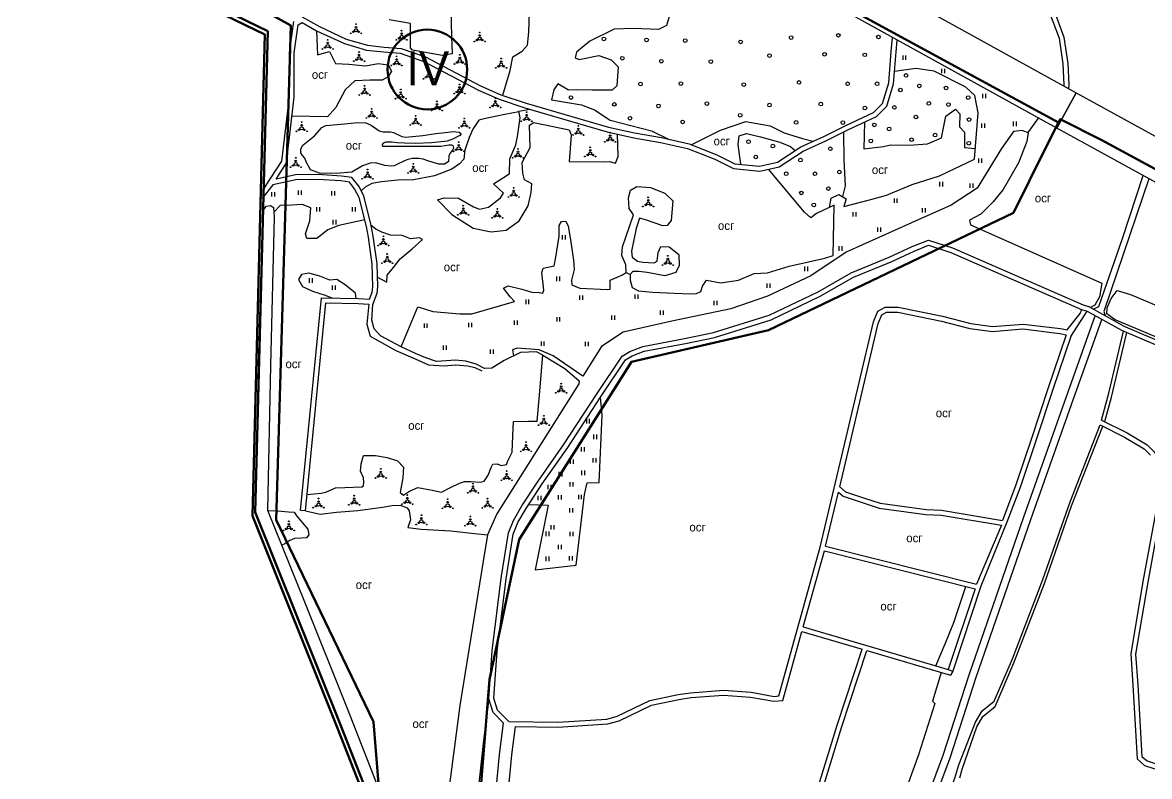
# Model space of a CAD drawing. Header units: millimetres. Extents: x 1378883 to 1389513, y 5662980 to 5673292.
# Drawn here: x 1385278 to 1386199, y 5664164 to 5664779 of the extents above; entities that cross this region are included whole.
import ezdxf

# ---------------------------------------------------------------- set-up
doc = ezdxf.new("R2010")
doc.units = ezdxf.units.MM
for name, color, linetype in [('zona', 3, 'Continuous'), ('вулиці', 7, 'Continuous'), ('КартаСкан', 252, 'Continuous'), ('межа по генплану', 7, 'Continuous'), ('на область', 5, 'Continuous'), ('район', 6, 'Continuous')]:
    doc.layers.add(name, color=color, linetype=linetype)
picture_1 = doc.add_image_def('image1.tif', size_in_pixel=(29607, 29619))

msp = doc.modelspace()

# ---------------------------------------------------------------- linework, layer by layer
at = {"layer": 'zona', "color": 3, "lineweight": 60}
msp.add_circle((1385609.18, 5664740.98), 32.54, dxfattribs=at)
at = {"layer": 'вулиці', "color": 7}
for p, q in [((1385997.86, 5664748.84), (1385997.86, 5664752.44)), ((1386000.26, 5664748.84), (1386000.26, 5664752.44)), ((1386029.62, 5664737.9), (1386029.62, 5664741.5)), ((1386032.02, 5664737.9), (1386032.02, 5664741.5)), ((1386063.04, 5664717.63), (1386063.04, 5664721.23)), ((1386065.44, 5664717.63), (1386065.44, 5664721.23)), ((1386062.35, 5664693.25), (1386062.35, 5664696.85)), ((1386064.75, 5664693.25), (1386064.75, 5664696.85)), ((1386088.13, 5664694.8), (1386088.13, 5664698.4)), ((1386090.53, 5664694.8), (1386090.53, 5664698.4)), ((1386059.92, 5664664.84), (1386059.92, 5664668.44)), ((1386062.32, 5664664.84), (1386062.32, 5664668.44)), ((1386027.9, 5664645.56), (1386027.9, 5664649.16)), ((1386030.3, 5664645.56), (1386030.3, 5664649.16)), ((1386052.7, 5664644.41), (1386052.7, 5664648.01)), ((1386055.1, 5664644.41), (1386055.1, 5664648.01)), ((1385482.16, 5664637.35), (1385482.16, 5664640.95)), ((1385484.56, 5664637.35), (1385484.56, 5664640.95)), ((1385503.87, 5664638.53), (1385503.87, 5664642.13)), ((1385506.27, 5664638.53), (1385506.27, 5664642.13)), ((1385531.24, 5664638.06), (1385531.24, 5664641.66)), ((1385533.64, 5664638.06), (1385533.64, 5664641.66)), ((1385990.78, 5664632), (1385990.78, 5664635.6)), ((1385993.18, 5664632), (1385993.18, 5664635.6)), ((1385518.97, 5664625.09), (1385518.97, 5664628.69)), ((1385521.37, 5664625.09), (1385521.37, 5664628.69)), ((1385547.99, 5664625.09), (1385547.99, 5664628.69)), ((1385550.39, 5664625.09), (1385550.39, 5664628.69)), ((1386013.81, 5664624.1), (1386013.81, 5664627.7)), ((1386016.21, 5664624.1), (1386016.21, 5664627.7)), ((1385532.32, 5664614.49), (1385532.32, 5664618.09)), ((1385534.72, 5664614.49), (1385534.72, 5664618.09)), ((1385957.1, 5664621.01), (1385957.1, 5664624.61)), ((1385959.5, 5664621.01), (1385959.5, 5664624.61)), ((1385977.21, 5664608.3), (1385977.21, 5664611.9)), ((1385979.61, 5664608.3), (1385979.61, 5664611.9)), ((1385719.7, 5664602.2), (1385719.7, 5664605.8)), ((1385722.1, 5664602.2), (1385722.1, 5664605.8)), ((1385945.69, 5664593), (1385945.69, 5664596.6)), ((1385948.09, 5664593), (1385948.09, 5664596.6)), ((1385917.71, 5664576.44), (1385917.71, 5664580.04)), ((1385920.11, 5664576.44), (1385920.11, 5664580.04)), ((1385512.89, 5664566.87), (1385512.89, 5664570.47)), ((1385515.29, 5664566.87), (1385515.29, 5664570.47)), ((1385715.02, 5664568.26), (1385715.02, 5664571.86)), ((1385717.42, 5664568.26), (1385717.42, 5664571.86)), ((1385531.61, 5664561.07), (1385531.61, 5664564.67)), ((1385534.01, 5664561.07), (1385534.01, 5664564.67)), ((1385886.93, 5664562.74), (1385886.93, 5664566.34)), ((1385889.33, 5664562.74), (1385889.33, 5664566.34)), ((1385689.81, 5664549.49), (1385689.81, 5664553.09)), ((1385692.21, 5664549.49), (1385692.21, 5664553.09)), ((1385733.81, 5664552.9), (1385733.81, 5664556.5)), ((1385736.21, 5664552.9), (1385736.21, 5664556.5)), ((1385779.09, 5664553.75), (1385779.09, 5664557.35)), ((1385781.49, 5664553.75), (1385781.49, 5664557.35)), ((1385843.49, 5664548.48), (1385843.49, 5664552.08)), ((1385845.89, 5664548.48), (1385845.89, 5664552.08)), ((1385799.6, 5664540.52), (1385799.6, 5664544.12)), ((1385802, 5664540.52), (1385802, 5664544.12)), ((1385606.74, 5664530.03), (1385606.74, 5664533.63)), ((1385609.14, 5664530.03), (1385609.14, 5664533.63)), ((1385643.08, 5664530.64), (1385643.08, 5664534.24)), ((1385645.48, 5664530.64), (1385645.48, 5664534.24)), ((1385680.34, 5664532.47), (1385680.34, 5664536.07)), ((1385682.74, 5664532.47), (1385682.74, 5664536.07)), ((1385715.15, 5664535.22), (1385715.15, 5664538.82)), ((1385717.55, 5664535.22), (1385717.55, 5664538.82)), ((1385760.04, 5664536.44), (1385760.04, 5664540.04)), ((1385762.44, 5664536.44), (1385762.44, 5664540.04)), ((1385622.31, 5664512.03), (1385622.31, 5664515.63)), ((1385624.71, 5664512.03), (1385624.71, 5664515.63)), ((1385702.32, 5664515.39), (1385702.32, 5664518.99)), ((1385704.72, 5664515.39), (1385704.72, 5664518.99)), ((1385738.36, 5664515.08), (1385738.36, 5664518.68)), ((1385740.76, 5664515.08), (1385740.76, 5664518.68)), ((1385660.79, 5664508.67), (1385660.79, 5664512.27)), ((1385663.19, 5664508.67), (1385663.19, 5664512.27)), ((1385739.4, 5664452.04), (1385739.4, 5664455.64)), ((1385741.8, 5664452.04), (1385741.8, 5664455.64)), ((1385745.27, 5664439.2), (1385745.27, 5664442.8)), ((1385747.67, 5664439.2), (1385747.67, 5664442.8)), ((1385735.1, 5664429.04), (1385735.1, 5664432.64)), ((1385737.5, 5664429.04), (1385737.5, 5664432.64)), ((1385726.24, 5664418.88), (1385726.24, 5664422.48)), ((1385728.64, 5664418.88), (1385728.64, 5664422.48)), ((1385744.68, 5664420.12), (1385744.68, 5664423.72)), ((1385747.08, 5664420.12), (1385747.08, 5664423.72)), ((1385735.41, 5664409.8), (1385735.41, 5664413.4)), ((1385737.81, 5664409.8), (1385737.81, 5664413.4)), ((1385716.85, 5664408.72), (1385716.85, 5664412.32)), ((1385719.25, 5664408.72), (1385719.25, 5664412.32)), ((1385725.84, 5664400.39), (1385725.84, 5664403.99)), ((1385728.24, 5664400.39), (1385728.24, 5664403.99)), ((1385707.99, 5664398.3), (1385707.99, 5664401.9)), ((1385710.39, 5664398.3), (1385710.39, 5664401.9)), ((1385699.7, 5664389.37), (1385699.7, 5664392.97)), ((1385702.1, 5664389.37), (1385702.1, 5664392.97)), ((1385716.42, 5664389.76), (1385716.42, 5664393.36)), ((1385718.82, 5664389.76), (1385718.82, 5664393.36)), ((1385732.84, 5664390.04), (1385732.84, 5664393.64)), ((1385735.24, 5664390.04), (1385735.24, 5664393.64)), ((1385725.69, 5664379.26), (1385725.69, 5664382.86)), ((1385728.09, 5664379.26), (1385728.09, 5664382.86)), ((1385710.44, 5664365.28), (1385710.44, 5664368.88)), ((1385712.84, 5664365.28), (1385712.84, 5664368.88)), ((1385706.25, 5664359.98), (1385706.25, 5664363.58)), ((1385708.65, 5664359.98), (1385708.65, 5664363.58)), ((1385725.99, 5664359.91), (1385725.99, 5664363.51)), ((1385728.39, 5664359.91), (1385728.39, 5664363.51)), ((1385716.27, 5664349.29), (1385716.27, 5664352.89)), ((1385718.67, 5664349.29), (1385718.67, 5664352.89)), ((1385706.39, 5664339.57), (1385706.39, 5664343.17)), ((1385708.79, 5664339.57), (1385708.79, 5664343.17)), ((1385725.38, 5664340.03), (1385725.38, 5664343.63)), ((1385727.78, 5664340.03), (1385727.78, 5664343.63))]:
    msp.add_line(p, q, dxfattribs=at)
for points in [[(1385964.68, 5665266.3), (1385988.07, 5665152.48), (1386031.49, 5665024.9), (1386047.86, 5664974.83), (1386087.68, 5664848.98), (1386103.62, 5664823.81), (1386120.34, 5664780.18), (1386125.36, 5664766.48), (1386128.52, 5664745.56), (1386129.31, 5664728.39), (1386129.26, 5664727.57)], [(1385968.73, 5665266.98), (1385992.09, 5665153.06), (1386035.28, 5665026.17), (1386051.67, 5664976.05), (1386091.34, 5664850.68), (1386107.21, 5664825.61), (1386124.08, 5664781.59), (1386129.25, 5664767.47), (1386132.5, 5664745.95), (1386133.31, 5664728.38), (1386133.15, 5664725.43)], [(1385510.91, 5664393.88), (1385522.41, 5664394.95), (1385526.21, 5664395.96), (1385534.2, 5664399.38), (1385541.67, 5664399.76), (1385555.62, 5664400.14), (1385557.01, 5664400.9), (1385557.26, 5664404.07), (1385556.88, 5664407.49), (1385554.62, 5664412.99), (1385555, 5664418.94), (1385556.9, 5664425.91), (1385566.79, 5664425.91), (1385576.42, 5664424.26), (1385584.66, 5664421.35), (1385589.6, 5664416.16), (1385589.09, 5664407.55), (1385587.07, 5664395.52), (1385589.73, 5664393.36), (1385594.67, 5664396.66), (1385601.31, 5664399.52), (1385613.23, 5664397.37), (1385620.83, 5664395.85), (1385628.18, 5664399.64), (1385635.41, 5664403.19), (1385639.59, 5664404.58), (1385645.04, 5664404.58), (1385652.39, 5664403.95), (1385655.56, 5664404.71), (1385656.95, 5664406.74), (1385658.77, 5664409.8), (1385661.43, 5664415.88), (1385662.7, 5664418.67), (1385666.12, 5664418.92), (1385669.42, 5664417.65), (1385673.73, 5664418.54), (1385675.12, 5664421.96), (1385678.59, 5664428.37), (1385679.12, 5664441.83), (1385679.65, 5664453.52), (1385691.71, 5664453.88), (1385698.8, 5664453.88), (1385700.58, 5664472.01), (1385703.42, 5664507.67), (1385698.46, 5664510.33), (1385685.16, 5664509.79), (1385672.04, 5664503.42), (1385661.94, 5664497.22), (1385655.91, 5664496.69), (1385649.04, 5664500.24), (1385640.68, 5664502.81), (1385632.06, 5664503.59), (1385616.63, 5664502.43), (1385608.01, 5664505.51), (1385599.4, 5664509.11), (1385587.82, 5664514.38), (1385601.51, 5664547.3), (1385607.63, 5664545.33), (1385613.56, 5664543.35), (1385635.69, 5664541.55), (1385645.58, 5664541.37), (1385680.3, 5664551.44), (1385676.88, 5664555.39), (1385671.31, 5664562.4), (1385675.08, 5664564.38), (1385686.42, 5664561.5), (1385694.51, 5664559.16), (1385700.63, 5664558.98), (1385703.51, 5664558.45), (1385704.4, 5664560.78), (1385702.79, 5664575.16), (1385703.89, 5664578.82), (1385712.89, 5664580.62), (1385714.15, 5664587.81), (1385716.85, 5664604.89), (1385716.85, 5664613.51), (1385718.83, 5664616.75), (1385722.24, 5664617.11), (1385724.22, 5664612.97), (1385726.02, 5664601.83), (1385728.54, 5664585.3), (1385729.26, 5664577.57), (1385726.92, 5664569.04), (1385727.28, 5664565.17), (1385733.76, 5664562.47), (1385756.42, 5664561.21), (1385758.58, 5664561.57), (1385758.58, 5664569.04), (1385768.01, 5664573.09), (1385771.6, 5664575.24), (1385771.42, 5664581.53), (1385768.01, 5664589.08), (1385768.73, 5664596.09), (1385777.55, 5664622.39), (1385774.13, 5664627.6), (1385773.41, 5664636.23), (1385775.21, 5664642.34), (1385780.43, 5664645.4), (1385791.58, 5664644.68), (1385803.27, 5664640.01), (1385809.75, 5664633.72), (1385808.49, 5664617.72), (1385805.25, 5664613.59), (1385801.65, 5664613.23), (1385787.44, 5664618.26), (1385782.41, 5664619.52), (1385779.89, 5664611.25), (1385775.93, 5664592.56), (1385776.65, 5664587.71), (1385780.79, 5664584.47), (1385785.28, 5664583.57), (1385794.64, 5664583.03), (1385796.98, 5664584.47), (1385797.88, 5664591.48), (1385800.04, 5664596.33), (1385806.69, 5664596.15), (1385814.79, 5664590.04), (1385814.97, 5664581.06), (1385812.27, 5664575.12), (1385803.27, 5664572.43), (1385788.88, 5664575.3), (1385782.05, 5664576.02), (1385777.19, 5664576.02), (1385775.03, 5664573.51), (1385775.03, 5664569.04), (1385776.65, 5664562.98), (1385781.69, 5664560.28), (1385793.02, 5664559.03), (1385811.19, 5664558.31), (1385823.96, 5664557.77), (1385829, 5664557.95), (1385832.77, 5664559.57), (1385834.03, 5664564.06), (1385837.27, 5664569.04), (1385848.85, 5664566.77), (1385863.42, 5664569.04), (1385876.19, 5664574.5), (1385886.99, 5664575.04), (1385904.86, 5664580.27), (1385934, 5664586.92), (1385940.83, 5664589.08), (1385941.49, 5664630.19), (1385927.18, 5664623.38), (1385922.41, 5664619.98), (1385917.41, 5664624.52), (1385887.97, 5664659.61)], [(1385842.94, 5664526.19), (1385888.6, 5664540.38), (1385928.42, 5664559.42), (1385955.53, 5664575.04), (1385986.56, 5664587.73), (1386005.4, 5664596.34), (1386018.6, 5664601.71), (1386038.38, 5664595.36), (1386144.96, 5664548.78), (1386149.39, 5664547.54)], [(1385843.75, 5664522.27), (1385890.06, 5664536.65), (1385930.28, 5664555.88), (1385957.3, 5664571.44), (1385988.15, 5664584.06), (1386006.99, 5664592.67), (1386018.76, 5664597.46), (1386036.97, 5664591.62), (1386143.62, 5664545), (1386148.31, 5664543.69)], [(1385675.65, 5664208.48), (1385715.74, 5664208.05), (1385755.91, 5664210.55), (1385764.4, 5664212.86), (1385791.1, 5664225.81), (1385814.03, 5664230.48), (1385824.22, 5664232.02), (1385851.07, 5664234.03), (1385873.76, 5664232.48), (1385892.43, 5664229.09), (1385896.44, 5664229.4), (1385930.27, 5664350.79), (1385950.38, 5664435.76), (1385973.71, 5664534.92), (1385977.38, 5664543.54), (1385983.21, 5664546.78), (1385994.01, 5664546.78), (1386030.21, 5664539.46), (1386053.21, 5664533.55), (1386070.95, 5664531.14), (1386095.92, 5664533.11), (1386126.59, 5664529.39), (1386132.06, 5664528.29)], [(1385946.08, 5664400.23), (1385954.27, 5664434.84), (1385977.53, 5664533.67), (1385980.53, 5664540.71), (1385984.25, 5664542.78), (1385993.61, 5664542.78), (1386029.31, 5664535.56), (1386052.44, 5664529.61), (1386070.84, 5664527.12), (1386095.84, 5664529.09), (1386125.95, 5664525.44), (1386131.28, 5664524.37)], [(1386132.06, 5664528.29), (1386142.48, 5664541.78), (1386143.85, 5664544.9)], [(1386135.06, 5664523.08), (1386145.95, 5664539.72), (1386148.31, 5664543.69)], [(1386148.31, 5664543.69), (1386176.24, 5664527.99)], [(1386177.8, 5664531.67), (1386149.39, 5664547.54)], [(1385671.53, 5663994.6), (1385669.01, 5663999.55), (1385661.51, 5664009.74), (1385658.06, 5664017.84), (1385657.72, 5664046.57), (1385660.42, 5664089.6), (1385662.26, 5664118.27), (1385668.18, 5664181.58), (1385671.44, 5664207.07), (1385662.88, 5664215.87), (1385659.5, 5664227.19), (1385662.15, 5664266.29), (1385669.5, 5664325.63), (1385675.41, 5664362.59), (1385679.51, 5664372.82), (1385686.5, 5664384.75), (1385699.81, 5664404.78), (1385720.55, 5664434.53), (1385747.29, 5664475.64), (1385768.25, 5664506.97), (1385774.7, 5664510.76), (1385785.31, 5664514.73), (1385820.55, 5664521.55), (1385842.94, 5664526.19)], [(1386131.28, 5664524.37), (1386116.43, 5664481.06), (1386102.9, 5664439.71), (1386090.13, 5664401.75), (1386079.01, 5664372.77)], [(1386160.14, 5664454.76), (1386165.95, 5664476.64), (1386177.96, 5664527.26)], [(1386162.8, 5664453.41), (1386168.1, 5664473.4), (1386180.62, 5664526.13)], [(1386176.24, 5664527.99), (1386356.74, 5664451.34), (1386419, 5664422.44), (1386423.07, 5664419.01), (1386636.57, 5664330.62), (1386812.48, 5664257.84), (1386848.43, 5664240.48), (1386850.78, 5664233.81), (1386851.68, 5664227.68), (1386845.49, 5664220.75)], [(1386177.8, 5664531.67), (1386358.37, 5664455), (1386421.17, 5664425.84), (1386425.18, 5664422.47), (1386638.09, 5664334.32), (1386814.12, 5664261.49), (1386851.66, 5664243.36), (1386854.68, 5664234.77), (1386855.91, 5664226.41), (1386850.64, 5664220.51)], [(1385675.65, 5664208.48), (1385666.43, 5664217.95), (1385663.54, 5664227.64), (1385666.13, 5664265.91), (1385673.46, 5664325.07), (1385679.29, 5664361.51), (1385683.11, 5664371.06), (1385689.89, 5664382.63), (1385703.11, 5664402.53), (1385723.87, 5664432.3), (1385750.63, 5664473.43), (1385771.07, 5664503.99), (1385776.42, 5664507.13), (1385786.4, 5664510.87), (1385821.34, 5664517.63), (1385843.75, 5664522.27)], [(1386135.06, 5664523.08), (1386120.22, 5664479.79), (1386106.7, 5664438.45), (1386093.9, 5664400.39), (1386082.74, 5664371.34)], [(1385692.02, 5664385.83), (1385707.86, 5664385.13), (1385697.34, 5664332.32), (1385730.75, 5664336.33), (1385737.7, 5664393.97), (1385739.74, 5664403.36), (1385749.68, 5664403.77), (1385751.92, 5664458.76), (1385750.63, 5664473.43)], [(1386221.36, 5663992.24), (1386174.65, 5664012.05), (1386162.36, 5664014.65), (1386143.57, 5664015.4), (1386086.61, 5664013.72), (1386050.03, 5664011.88), (1386012.77, 5664014.26), (1385999.16, 5664023.59), (1385995.32, 5664034.12), (1385996.74, 5664044.92), (1386008.8, 5664074.31), (1386018.28, 5664105.83), (1386033.64, 5664145.47), (1386040.15, 5664162.27), (1386043.36, 5664173.27), (1386057.13, 5664207.98), (1386062.53, 5664217.15), (1386072.42, 5664225.07), (1386087.25, 5664259.81), (1386112.1, 5664324.65), (1386134.32, 5664387.89), (1386158.87, 5664450.92)], [(1386158.87, 5664450.92), (1386178.92, 5664440.7), (1386194.75, 5664431.26), (1386200.03, 5664425.99)], [(1386160.14, 5664454.76), (1386180.86, 5664444.2), (1386197.23, 5664434.44), (1386203.02, 5664428.66), (1386205.86, 5664425.08)], [(1386044.38, 5664162.52), (1386046.07, 5664169.55), (1386058.27, 5664204.32), (1386063.14, 5664212.59), (1386073.24, 5664220.68), (1386088.49, 5664256.42), (1386113.39, 5664321.37), (1386135.61, 5664384.61), (1386161.01, 5664449.83)], [(1386211.32, 5664418.03), (1386212.92, 5664409.43), (1386212.92, 5664404.82), (1386197.78, 5664322.25), (1386187.92, 5664263.68), (1386189.69, 5664238.51), (1386193.08, 5664180.02), (1386197.23, 5664176.31), (1386220.89, 5664168.64), (1386247.23, 5664159.01), (1386261.71, 5664150.84), (1386263.16, 5664133.02), (1386263.72, 5664118.3), (1386271.89, 5664111.67), (1386306.03, 5664100.26), (1386355.01, 5664067.53), (1386364.92, 5664062.72), (1386381.01, 5664057.9), (1386398.77, 5664046.26), (1386421.39, 5664028.82), (1386437.7, 5664009.66), (1386451.14, 5663996.55), (1386460.05, 5663983.69), (1386477, 5663951.2)], [(1386208.92, 5664405.18), (1386193.84, 5664322.94), (1386183.89, 5664263.87), (1386185.7, 5664238.26), (1386189.18, 5664178.14), (1386195.2, 5664172.76), (1386219.58, 5664164.85)], [(1385934.62, 5664351.84), (1385945.04, 5664395.85)], [(1385945.04, 5664395.85), (1385948.83, 5664392.59), (1385964.39, 5664387.41), (1385978.34, 5664382.9), (1386016.57, 5664377.7), (1386028.95, 5664377.03), (1386078.35, 5664368.83)], [(1385946.08, 5664400.23), (1385950.84, 5664396.14), (1385965.64, 5664391.21), (1385979.23, 5664386.82), (1386016.94, 5664381.69), (1386029.38, 5664381.01), (1386079.01, 5664372.77)], [(1386078.35, 5664368.83), (1386057.87, 5664320.67)], [(1386082.74, 5664371.34), (1386061.56, 5664319.1)], [(1385934.62, 5664351.84), (1386057.87, 5664320.67)], [(1385916.35, 5664285.94), (1385933.63, 5664347.96)], [(1385933.63, 5664347.96), (1386056.89, 5664316.79)], [(1386024.66, 5664254), (1386032.38, 5664271.91), (1386039.32, 5664289.32), (1386042.04, 5664297.45), (1386049.17, 5664318.74)], [(1386056.89, 5664316.79), (1386034.84, 5664251)], [(1386061.56, 5664319.1), (1386038.63, 5664249.73)], [(1385916.35, 5664285.94), (1386024.66, 5664254)], [(1385681.15, 5664204.42), (1385715.84, 5664204.05), (1385756.57, 5664206.58), (1385765.81, 5664209.1), (1385792.39, 5664221.99), (1385814.73, 5664226.54), (1385824.67, 5664228.04), (1385851.08, 5664230.02), (1385873.26, 5664228.51), (1385892.22, 5664225.06), (1385899.54, 5664225.63), (1385915.28, 5664282.09)], [(1385915.28, 5664282.09), (1385964.54, 5664267.56)], [(1385883.62, 5664009.04), (1385943.97, 5664205.58), (1385964.54, 5664267.56)], [(1385887.82, 5664009.1), (1385947.78, 5664204.37), (1385968.38, 5664266.43)], [(1385962.91, 5664268.04), (1385964.54, 5664267.56)], [(1385968.38, 5664266.43), (1386036.59, 5664246.31)], [(1386028.88, 5664248.59), (1386021.93, 5664225.28), (1386023.91, 5664223.16), (1386010.36, 5664181.26), (1385992.95, 5664133.29), (1385978.69, 5664094.02), (1385969.81, 5664070.75), (1385960.76, 5664047.66), (1385954.26, 5664029.81), (1385950.38, 5664009.9)], [(1385681.12, 5663996.5), (1385678.45, 5664001.73), (1385671.03, 5664011.82), (1385668.07, 5664018.75), (1385667.75, 5664046.55), (1385670.44, 5664089.42), (1385672.28, 5664118.03), (1385678.18, 5664181.22), (1385681.15, 5664204.42)]]:
    msp.add_lwpolyline(points, dxfattribs=at)
for points in [[(1386079.75, 5664754.8), (1386139.38, 5664722.01), (1386123.47, 5664693.09), (1386063.82, 5664725.89), (1385594.01, 5664985.3), (1385567.78, 5664999.79), (1385579.27, 5665031.15), (1385609.97, 5665014.19), (1386079.75, 5664754.8)], [(1386234.61, 5664669.63), (1386427.2, 5664563.82), (1386411.32, 5664534.89), (1386218.72, 5664640.72), (1386123.47, 5664693.09), (1386139.38, 5664722.01), (1386234.61, 5664669.63)]]:
    msp.add_lwpolyline(points, close=True, dxfattribs=at)
at = {"layer": 'вулиці', "color": 7, "lineweight": -2}
for points in [[(1386095.56, 5664691.25), (1386088.08, 5664690.25), (1386078.44, 5664676.59), (1386058.44, 5664644.18), (1386037.05, 5664630.12), (1386004.68, 5664615.78), (1385951.49, 5664591.88), (1385922.5, 5664572.48), (1385887.22, 5664555.79), (1385857.1, 5664545.66), (1385808.98, 5664535.54), (1385769.21, 5664526.48), (1385751.48, 5664514.67), (1385736.28, 5664490.49), (1385712.08, 5664507.08), (1385700.67, 5664512.13), (1385682.5, 5664513.4), (1385678.87, 5664512.06), (1385679.55, 5664507.07)], [(1386095.56, 5664691.25), (1386099.98, 5664689.44), (1386099.09, 5664682.14), (1386092.14, 5664664.68), (1386079.59, 5664643.03), (1386071.48, 5664632.84), (1386061.52, 5664622.78), (1386052.13, 5664617.91), (1386052.95, 5664614.21), (1386160.4, 5664566.63), (1386158.4, 5664555.3), (1386154.63, 5664548.59), (1386151.17, 5664546.55)], [(1385539.07, 5664653.99), (1385519.76, 5664655.2), (1385501.4, 5664654.94), (1385485.54, 5664651.51)], [(1385587.82, 5664514.38), (1385571, 5664523.45), (1385565.7, 5664529.11), (1385563.87, 5664536.42), (1385564.61, 5664549.02), (1385568.08, 5664558.33), (1385568.63, 5664563.44), (1385568.08, 5664582.36), (1385564.97, 5664604.82), (1385563.33, 5664613.58), (1385557.29, 5664637.76), (1385553.09, 5664645.79), (1385547.6, 5664652.73), (1385539.07, 5664653.99)], [(1386153.34, 5664545.33), (1386157.87, 5664547.56), (1386177.21, 5664603.1), (1386194.01, 5664654.31)], [(1385538.49, 5664650.03), (1385519.66, 5664651.2), (1385501.85, 5664650.94), (1385483.03, 5664646.88), (1385473.84, 5664635.46)], [(1385477.02, 5664645.79), (1385474.08, 5664642.14)], [(1385561.98, 5664553.41), (1385564.15, 5664559.25), (1385564.62, 5664563.6), (1385564.09, 5664582.02), (1385561.02, 5664604.17), (1385559.42, 5664612.73), (1385553.53, 5664636.33), (1385549.72, 5664643.61), (1385545.45, 5664649.01), (1385538.49, 5664650.03)], [(1386198.66, 5664651.75), (1386162.01, 5664543.45), (1386163.14, 5664539.86)], [(1385474.43, 5664625.08), (1385470.94, 5664499.39), (1385468.59, 5664379.4), (1385499.59, 5664302.45), (1385534.03, 5664216.32), (1385562.34, 5664143.99)], [(1385474.43, 5664625.08), (1385477.47, 5664629.25), (1385480.97, 5664629.81), (1385483.48, 5664628.27), (1385483.62, 5664624.36), (1385483.9, 5664620.73), (1385480.94, 5664499.17), (1385478.63, 5664381.24), (1385508.87, 5664306.17), (1385543.33, 5664220), (1385571.65, 5664147.64)], [(1386164.36, 5664541.38), (1386164.63, 5664546.41), (1386167.85, 5664553.91), (1386172.95, 5664560.48), (1386183.68, 5664557.13), (1386591.6, 5664385.23), (1386899.58, 5664254.22), (1387090.63, 5664170.21), (1387093.29, 5664165.17), (1387093.02, 5664156.41), (1387090.36, 5664150.04), (1387083.72, 5664150.3), (1386858.6, 5664245.18), (1386670.11, 5664328.48), (1386484.79, 5664403.91), (1386402.68, 5664438.03), (1386302.1, 5664481.16), (1386196.61, 5664526.01), (1386171.09, 5664536.51), (1386164.36, 5664541.38)], [(1385505.61, 5664380.96), (1385522.73, 5664554.47), (1385552.84, 5664553.92), (1385561.98, 5664553.41)], [(1385509.59, 5664380.57), (1385526.35, 5664550.4), (1385552.69, 5664549.92), (1385561.31, 5664549.45), (1385559.66, 5664533.15), (1385562.44, 5664523.27), (1385583.46, 5664511.54), (1385599.22, 5664504.74), (1385610.04, 5664499.8), (1385623.02, 5664498.87), (1385632.29, 5664499.8), (1385642.38, 5664499.01), (1385648.02, 5664497.6), (1385648.02, 5664497.6), (1385653.69, 5664494.83)], [(1385967.12, 5664010.83), (1386030.67, 5664180.98), (1386051.93, 5664246.58), (1386096.56, 5664375.58), (1386129.73, 5664469.38), (1386154.98, 5664539.94)], [(1385972.74, 5664008.74), (1386036.33, 5664179.01), (1386057.62, 5664244.68), (1386102.23, 5664373.6), (1386135.39, 5664467.37), (1386160.29, 5664536.95)], [(1385703.42, 5664507.67), (1385721.5, 5664496.87), (1385733.26, 5664486.85), (1385732.87, 5664484.17), (1385665.85, 5664378.16), (1385658.27, 5664360.89), (1385654.86, 5664339.47), (1385635.8, 5664221.57), (1385621.98, 5664117.52), (1385616.35, 5664053.08), (1385616.33, 5664026.64), (1385611.21, 5663994.93), (1385605.07, 5663983.17), (1385570.58, 5663961.14), (1385546.2, 5663943.28), (1385424.37, 5663900.37)], [(1385478.78, 5664380.88), (1385487.01, 5664380.5), (1385495.74, 5664379.73), (1385500.3, 5664379.63), (1385502.63, 5664376.14), (1385506.9, 5664371.2), (1385511.46, 5664365.58), (1385512.33, 5664360.93), (1385510.39, 5664358.5), (1385506.22, 5664358.21), (1385500.59, 5664358.12), (1385496.81, 5664356.27), (1385492.83, 5664353.66), (1385490.17, 5664352.59)], [(1385509.59, 5664380.57), (1385521.73, 5664377.97), (1385534.94, 5664379.49), (1385552.29, 5664381), (1385572.4, 5664383.48), (1385580.52, 5664384.99), (1385587.09, 5664385.1), (1385592.6, 5664383.03), (1385594.25, 5664380.56), (1385595.35, 5664373.27), (1385593.15, 5664366.94), (1385604.02, 5664365.56), (1385628.26, 5664364.32), (1385647.67, 5664361.99), (1385658.27, 5664360.89)], [(1385659.5, 5664227.19), (1385654.95, 5664192.92), (1385643.48, 5664085.78), (1385642.54, 5664034.72), (1385636.9, 5663985.34), (1385671.53, 5663994.6)]]:
    msp.add_lwpolyline(points, dxfattribs=at)
at = {"layer": 'вулиці', "color": 7}
for centre, radius in [((1385548.74, 5664771.79), 0.625), ((1385550.9, 5664773.04), 1.25), ((1385550.9, 5664775.54), 0.625), ((1385550.9, 5664778.04), 0.312), ((1385553.07, 5664771.79), 0.625), ((1385588.13, 5664772.67), 0.312), ((1385527.74, 5664762.72), 0.625), ((1385527.74, 5664765.22), 0.312), ((1385546.57, 5664770.54), 0.312), ((1385555.23, 5664770.54), 0.312), ((1385583.8, 5664765.17), 0.312), ((1385585.96, 5664766.42), 0.625), ((1385588.13, 5664767.67), 1.25), ((1385588.13, 5664770.17), 0.625), ((1385590.29, 5664766.42), 0.625), ((1385592.46, 5664765.17), 0.312), ((1385647.64, 5664763.77), 0.312), ((1385649.8, 5664765.02), 0.625), ((1385651.97, 5664766.27), 1.25), ((1385651.97, 5664768.77), 0.625), ((1385651.97, 5664771.27), 0.312), ((1385654.13, 5664765.02), 0.625), ((1385656.3, 5664763.77), 0.312), ((1385753.48, 5664765.98), 1.49), ((1385788.3, 5664765.18), 1.49), ((1385819.91, 5664764.64), 1.49), ((1385865.17, 5664763.57), 1.49), ((1385906.42, 5664767.05), 1.49), ((1385944.99, 5664768.92), 1.49), ((1385977.73, 5664767.55), 1.49), ((1385523.41, 5664757.72), 0.312), ((1385525.58, 5664758.97), 0.625), ((1385527.74, 5664760.22), 1.25), ((1385529.91, 5664758.97), 0.625), ((1385532.07, 5664757.72), 0.312), ((1385553.42, 5664755.29), 0.312), ((1385933.74, 5664753.4), 1.49), ((1385966.56, 5664752.96), 1.49), ((1385549.09, 5664747.79), 0.312), ((1385551.26, 5664749.04), 0.625), ((1385553.42, 5664750.29), 1.25), ((1385553.42, 5664752.79), 0.625), ((1385555.59, 5664749.04), 0.625), ((1385557.75, 5664747.79), 0.312), ((1385581.91, 5664745.45), 0.625), ((1385584.07, 5664746.7), 1.25), ((1385584.07, 5664749.2), 0.625), ((1385584.07, 5664751.7), 0.312), ((1385586.24, 5664745.45), 0.625), ((1385631.38, 5664745.47), 0.312), ((1385633.55, 5664746.72), 0.625), ((1385635.71, 5664747.97), 1.25), ((1385635.71, 5664750.47), 0.625), ((1385635.71, 5664752.97), 0.312), ((1385637.88, 5664746.72), 0.625), ((1385640.05, 5664745.47), 0.312), ((1385669.46, 5664744.89), 1.25), ((1385669.46, 5664747.39), 0.625), ((1385669.46, 5664749.89), 0.312), ((1385768.48, 5664750.19), 1.49), ((1385800.35, 5664747.78), 1.49), ((1385840.8, 5664747.51), 1.49), ((1385888.75, 5664752.33), 1.49), ((1385579.74, 5664744.2), 0.312), ((1385588.4, 5664744.2), 0.312), ((1385610.3, 5664735.94), 1.25), ((1385610.3, 5664738.44), 0.625), ((1385610.3, 5664740.94), 0.312), ((1385665.13, 5664742.39), 0.312), ((1385667.29, 5664743.64), 0.625), ((1385671.62, 5664743.64), 0.625), ((1385673.79, 5664742.39), 0.312), ((1386000.28, 5664736.1), 1.49), ((1385557.9, 5664727.69), 0.312), ((1385605.97, 5664733.44), 0.312), ((1385608.14, 5664734.69), 0.625), ((1385612.47, 5664734.69), 0.625), ((1385614.63, 5664733.44), 0.312), ((1385635.43, 5664726.3), 0.625), ((1385635.43, 5664728.8), 0.312), ((1385783.28, 5664729.1), 1.49), ((1385816.35, 5664729.53), 1.49), ((1385867.69, 5664728.67), 1.49), ((1385912.86, 5664730.43), 1.49), ((1385952.6, 5664729.36), 1.49), ((1385976.65, 5664729.36), 1.49), ((1386011.2, 5664727.56), 1.49), ((1386033.04, 5664725.9), 1.49), ((1385553.57, 5664720.19), 0.312), ((1385555.73, 5664721.44), 0.625), ((1385557.9, 5664722.69), 1.25), ((1385557.9, 5664725.19), 0.625), ((1385560.06, 5664721.44), 0.625), ((1385562.23, 5664720.19), 0.312), ((1385583.11, 5664717.16), 0.312), ((1385585.28, 5664718.41), 0.625), ((1385587.44, 5664719.66), 1.25), ((1385587.44, 5664722.16), 0.625), ((1385587.44, 5664724.66), 0.312), ((1385589.61, 5664718.41), 0.625), ((1385591.77, 5664717.16), 0.312), ((1385631.1, 5664721.3), 0.312), ((1385633.26, 5664722.55), 0.625), ((1385635.43, 5664723.8), 1.25), ((1385637.59, 5664722.55), 0.625), ((1385639.76, 5664721.3), 0.312), ((1385664.75, 5664717.48), 0.312), ((1385726.53, 5664718.11), 1.49), ((1385995.77, 5664724.24), 1.49), ((1386051.09, 5664718.07), 1.49), ((1385563.7, 5664708.93), 0.312), ((1385612.66, 5664707.5), 0.312), ((1385614.82, 5664708.75), 0.625), ((1385616.99, 5664710), 1.25), ((1385616.99, 5664712.5), 0.625), ((1385616.99, 5664715), 0.312), ((1385619.15, 5664708.75), 0.625), ((1385621.32, 5664707.5), 0.312), ((1385660.42, 5664709.98), 0.312), ((1385662.59, 5664711.23), 0.625), ((1385664.75, 5664712.48), 1.25), ((1385664.75, 5664714.98), 0.625), ((1385666.92, 5664711.23), 0.625), ((1385669.08, 5664709.98), 0.312), ((1385761.97, 5664712.53), 1.49), ((1385798.05, 5664711.24), 1.49), ((1385837.56, 5664713.17), 1.49), ((1385888.74, 5664711.89), 1.49), ((1385930.65, 5664712.78), 1.49), ((1385966.73, 5664709.48), 1.49), ((1385990.78, 5664710), 1.49), ((1386019.03, 5664713.32), 1.49), ((1386034.94, 5664712.37), 1.49), ((1385559.37, 5664701.43), 0.312), ((1385561.53, 5664702.68), 0.625), ((1385563.7, 5664703.93), 1.25), ((1385563.7, 5664706.43), 0.625), ((1385565.86, 5664702.68), 0.625), ((1385568.03, 5664701.43), 0.312), ((1385599.59, 5664698.14), 1.25), ((1385599.59, 5664700.64), 0.625), ((1385599.59, 5664703.14), 0.312), ((1385639.35, 5664698.43), 0.625), ((1385639.35, 5664700.93), 0.312), ((1385685.96, 5664698.69), 0.312), ((1385688.12, 5664699.94), 0.625), ((1385690.29, 5664701.19), 1.25), ((1385690.29, 5664703.69), 0.625), ((1385690.29, 5664706.19), 0.312), ((1385692.45, 5664699.94), 0.625), ((1385694.62, 5664698.69), 0.312), ((1385774.77, 5664701.16), 1.49), ((1385817.78, 5664698.2), 1.49), ((1385864.81, 5664703.66), 1.49), ((1385910.51, 5664697.76), 1.49), ((1385948.76, 5664697.62), 1.49), ((1386008.35, 5664702.17), 1.49), ((1386051.8, 5664700.04), 1.49), ((1385502.18, 5664690.51), 0.312), ((1385504.34, 5664691.76), 0.625), ((1385506.51, 5664693.01), 1.25), ((1385506.51, 5664695.51), 0.625), ((1385506.51, 5664698.01), 0.312), ((1385508.67, 5664691.76), 0.625), ((1385510.84, 5664690.51), 0.312), ((1385595.26, 5664695.64), 0.312), ((1385597.43, 5664696.89), 0.625), ((1385601.76, 5664696.89), 0.625), ((1385603.92, 5664695.64), 0.312), ((1385635.02, 5664693.43), 0.312), ((1385637.19, 5664694.68), 0.625), ((1385639.35, 5664695.93), 1.25), ((1385641.52, 5664694.68), 0.625), ((1385643.68, 5664693.43), 0.312), ((1385730.36, 5664688.75), 0.625), ((1385732.52, 5664690), 1.25), ((1385732.52, 5664692.5), 0.625), ((1385732.52, 5664695), 0.312), ((1385734.69, 5664688.75), 0.625), ((1385758.57, 5664689.42), 0.312), ((1385974.4, 5664695.77), 1.49), ((1385986.51, 5664692.45), 1.49), ((1385634.79, 5664681.65), 0.312), ((1385728.19, 5664687.5), 0.312), ((1385736.85, 5664687.5), 0.312), ((1385754.24, 5664681.92), 0.312), ((1385756.41, 5664683.17), 0.625), ((1385758.57, 5664684.42), 1.25), ((1385758.57, 5664686.92), 0.625), ((1385760.74, 5664683.17), 0.625), ((1385762.9, 5664681.92), 0.312), ((1385871.62, 5664682), 1.49), ((1385971.55, 5664682.72), 1.49), ((1386004.79, 5664683.67), 1.49), ((1386024.02, 5664687.46), 1.49), ((1386051.56, 5664680.82), 1.49), ((1385630.46, 5664674.15), 0.312), ((1385632.62, 5664675.4), 0.625), ((1385634.79, 5664676.65), 1.25), ((1385634.79, 5664679.15), 0.625), ((1385636.95, 5664675.4), 0.625), ((1385639.12, 5664674.15), 0.312), ((1385683.25, 5664671.28), 1.25), ((1385683.25, 5664673.78), 0.625), ((1385683.25, 5664676.28), 0.312), ((1385740.11, 5664671.19), 0.625), ((1385742.27, 5664672.44), 1.25), ((1385742.27, 5664674.94), 0.625), ((1385742.27, 5664677.44), 0.312), ((1385744.44, 5664671.19), 0.625), ((1385877.58, 5664669.52), 1.49), ((1385891.56, 5664678.44), 1.49), ((1385938.48, 5664676.23), 1.49), ((1385499.47, 5664662.56), 0.625), ((1385501.64, 5664663.81), 1.25), ((1385501.64, 5664666.31), 0.625), ((1385501.64, 5664668.81), 0.312), ((1385503.8, 5664662.56), 0.625), ((1385597.72, 5664661.45), 0.625), ((1385597.72, 5664663.95), 0.312), ((1385678.92, 5664668.78), 0.312), ((1385681.09, 5664670.03), 0.625), ((1385685.42, 5664670.03), 0.625), ((1385687.58, 5664668.78), 0.312), ((1385737.94, 5664669.94), 0.312), ((1385746.6, 5664669.94), 0.312), ((1385914.03, 5664666.98), 1.49), ((1385497.31, 5664661.31), 0.312), ((1385505.97, 5664661.31), 0.312), ((1385558.14, 5664653.05), 0.625), ((1385560.31, 5664654.3), 1.25), ((1385560.31, 5664656.8), 0.625), ((1385560.31, 5664659.3), 0.312), ((1385562.47, 5664653.05), 0.625), ((1385593.39, 5664656.45), 0.312), ((1385595.56, 5664657.7), 0.625), ((1385597.72, 5664658.95), 1.25), ((1385599.89, 5664657.7), 0.625), ((1385602.05, 5664656.45), 0.312), ((1385902.39, 5664655.83), 1.49), ((1385925.9, 5664655.83), 1.49), ((1385945.84, 5664657.25), 1.49), ((1385555.98, 5664651.8), 0.312), ((1385564.64, 5664651.8), 0.312), ((1385679.71, 5664644.32), 0.312), ((1385936.82, 5664643.73), 1.49), ((1385675.38, 5664636.82), 0.312), ((1385677.55, 5664638.07), 0.625), ((1385679.71, 5664639.32), 1.25), ((1385679.71, 5664641.82), 0.625), ((1385681.88, 5664638.07), 0.625), ((1385684.04, 5664636.82), 0.312), ((1385789.65, 5664634.13), 0.625), ((1385789.65, 5664636.63), 0.312), ((1385914.74, 5664640.17), 1.49), ((1385638.49, 5664624.77), 1.25), ((1385638.49, 5664627.27), 0.625), ((1385638.49, 5664629.77), 0.312), ((1385666.39, 5664624.79), 0.625), ((1385666.39, 5664627.29), 0.312), ((1385785.32, 5664629.13), 0.312), ((1385787.48, 5664630.38), 0.625), ((1385789.65, 5664631.63), 1.25), ((1385791.81, 5664630.38), 0.625), ((1385793.98, 5664629.13), 0.312), ((1385924.95, 5664630.45), 1.49), ((1385634.16, 5664622.27), 0.312), ((1385636.33, 5664623.52), 0.625), ((1385640.66, 5664623.52), 0.625), ((1385642.82, 5664622.27), 0.312), ((1385662.06, 5664619.79), 0.312), ((1385664.22, 5664621.04), 0.625), ((1385666.39, 5664622.29), 1.25), ((1385668.55, 5664621.04), 0.625), ((1385670.72, 5664619.79), 0.312), ((1385568.92, 5664597.25), 0.312), ((1385571.09, 5664598.5), 0.625), ((1385573.25, 5664599.75), 1.25), ((1385573.25, 5664602.25), 0.625), ((1385573.25, 5664604.75), 0.312), ((1385575.42, 5664598.5), 0.625), ((1385577.59, 5664597.25), 0.312), ((1385576.41, 5664587.86), 0.625), ((1385576.41, 5664590.36), 0.312), ((1385805.68, 5664588.8), 0.312), ((1385572.08, 5664582.86), 0.312), ((1385574.25, 5664584.11), 0.625), ((1385576.41, 5664585.36), 1.25), ((1385578.58, 5664584.11), 0.625), ((1385580.74, 5664582.86), 0.312), ((1385801.35, 5664581.3), 0.312), ((1385803.51, 5664582.55), 0.625), ((1385805.68, 5664583.8), 1.25), ((1385805.68, 5664586.3), 0.625), ((1385807.84, 5664582.55), 0.625), ((1385810.01, 5664581.3), 0.312), ((1385716.35, 5664478.2), 0.625), ((1385718.51, 5664479.45), 1.25), ((1385718.51, 5664481.95), 0.625), ((1385718.51, 5664484.45), 0.312), ((1385720.68, 5664478.2), 0.625), ((1385714.18, 5664476.95), 0.312), ((1385722.84, 5664476.95), 0.312), ((1385700, 5664450.63), 0.312), ((1385702.17, 5664451.88), 0.625), ((1385704.33, 5664453.13), 1.25), ((1385704.33, 5664455.63), 0.625), ((1385704.33, 5664458.13), 0.312), ((1385706.5, 5664451.88), 0.625), ((1385708.66, 5664450.63), 0.312), ((1385689.79, 5664431.64), 1.25), ((1385689.79, 5664434.14), 0.625), ((1385689.79, 5664436.64), 0.312), ((1385685.46, 5664429.14), 0.312), ((1385687.62, 5664430.39), 0.625), ((1385691.95, 5664430.39), 0.625), ((1385694.12, 5664429.14), 0.312), ((1385571.12, 5664414.9), 0.312), ((1385673.97, 5664413.04), 0.312), ((1385566.79, 5664407.4), 0.312), ((1385568.96, 5664408.65), 0.625), ((1385571.12, 5664409.9), 1.25), ((1385571.12, 5664412.4), 0.625), ((1385573.29, 5664408.65), 0.625), ((1385575.45, 5664407.4), 0.312), ((1385669.64, 5664405.54), 0.312), ((1385671.81, 5664406.79), 0.625), ((1385673.97, 5664408.04), 1.25), ((1385673.97, 5664410.54), 0.625), ((1385676.14, 5664406.79), 0.625), ((1385678.3, 5664405.54), 0.312), ((1385642.19, 5664395.3), 0.312), ((1385644.36, 5664396.55), 0.625), ((1385646.52, 5664397.8), 1.25), ((1385646.52, 5664400.3), 0.625), ((1385646.52, 5664402.8), 0.312), ((1385648.69, 5664396.55), 0.625), ((1385650.85, 5664395.3), 0.312), ((1385520.28, 5664385.65), 1.25), ((1385520.28, 5664388.15), 0.625), ((1385520.28, 5664390.65), 0.312), ((1385545.08, 5664385.45), 0.312), ((1385547.24, 5664386.7), 0.625), ((1385549.41, 5664387.95), 1.25), ((1385549.41, 5664390.45), 0.625), ((1385549.41, 5664392.95), 0.312), ((1385551.57, 5664386.7), 0.625), ((1385553.74, 5664385.45), 0.312), ((1385588.51, 5664385.96), 0.312), ((1385590.68, 5664387.21), 0.625), ((1385592.84, 5664388.46), 1.25), ((1385592.84, 5664390.96), 0.625), ((1385592.84, 5664393.46), 0.312), ((1385595.01, 5664387.21), 0.625), ((1385597.17, 5664385.96), 0.312), ((1385625.8, 5664385.14), 1.25), ((1385625.8, 5664387.64), 0.625), ((1385625.8, 5664390.14), 0.312), ((1385658.4, 5664385.52), 1.25), ((1385658.4, 5664388.02), 0.625), ((1385658.4, 5664390.52), 0.312), ((1385515.95, 5664383.15), 0.312), ((1385518.12, 5664384.4), 0.625), ((1385522.45, 5664384.4), 0.625), ((1385524.61, 5664383.15), 0.312), ((1385604.32, 5664377.01), 0.312), ((1385621.47, 5664382.64), 0.312), ((1385623.64, 5664383.89), 0.625), ((1385627.97, 5664383.89), 0.625), ((1385630.13, 5664382.64), 0.312), ((1385654.07, 5664383.02), 0.312), ((1385656.24, 5664384.27), 0.625), ((1385660.57, 5664384.27), 0.625), ((1385662.73, 5664383.02), 0.312), ((1385496.01, 5664367.01), 1.25), ((1385496.01, 5664369.51), 0.625), ((1385496.01, 5664372.01), 0.312), ((1385599.99, 5664369.51), 0.312), ((1385602.16, 5664370.76), 0.625), ((1385604.32, 5664372.01), 1.25), ((1385604.32, 5664374.51), 0.625), ((1385606.49, 5664370.76), 0.625), ((1385608.65, 5664369.51), 0.312), ((1385639.94, 5664368.49), 0.312), ((1385642.1, 5664369.74), 0.625), ((1385644.27, 5664370.99), 1.25), ((1385644.27, 5664373.49), 0.625), ((1385644.27, 5664375.99), 0.312), ((1385646.43, 5664369.74), 0.625), ((1385648.6, 5664368.49), 0.312), ((1385491.68, 5664364.51), 0.312), ((1385493.84, 5664365.76), 0.625), ((1385498.17, 5664365.76), 0.625), ((1385500.34, 5664364.51), 0.312)]:
    msp.add_circle(centre, radius, dxfattribs=at)
at = {"layer": 'межа по генплану', "color": 3, "lineweight": 70}
for points in [[(1386772.63, 5663043.84), (1386545.85, 5663061.83), (1386393.01, 5663071.8), (1386143.25, 5663060.79), (1385828.95, 5663036.06), (1385779.94, 5663036.03), (1385566.58, 5663078.55), (1385403.44, 5663103.99), (1385330.16, 5663285.53), (1385352.33, 5663319.97), (1385392, 5663375.43), (1385410.64, 5663438.79), (1385416.42, 5663522.23), (1385428.63, 5663619.99), (1385396.42, 5663731.41), (1385440.78, 5663786.02), (1385500.89, 5663855.5), (1385555.76, 5663897.55), (1385638.14, 5663971.95), (1385570.01, 5664147.97), (1385565.05, 5664208.41), (1385485.57, 5664373.12), (1385497.5, 5664776.96), (1385277.03, 5664898.87)], [(1386772.63, 5663043.84), (1386545.85, 5663061.83), (1386393.01, 5663071.8), (1386143.25, 5663060.79), (1385828.95, 5663036.06), (1385779.94, 5663036.03), (1385566.58, 5663078.55), (1385403.44, 5663103.99), (1385330.27, 5663284.91), (1385352.33, 5663319.97), (1385392, 5663375.43), (1385410.64, 5663438.79), (1385416.42, 5663522.23), (1385428.63, 5663619.99), (1385411.2, 5663732.79), (1385459.8, 5663789.7), (1385515.19, 5663854.08), (1385574.63, 5663928.59), (1385638.14, 5663971.95), (1385559.93, 5664141.19), (1385535.72, 5664203.07), (1385466.19, 5664376.6), (1385476.32, 5664769.48), (1385245.26, 5664881.57)], [(1386772.63, 5663043.84), (1386545.85, 5663061.83), (1386393.01, 5663071.8), (1386143.25, 5663060.79), (1385828.95, 5663036.06), (1385779.94, 5663036.03), (1385566.58, 5663078.55), (1385403.44, 5663103.99), (1385330.27, 5663284.91), (1385352.33, 5663319.97), (1385392, 5663375.43), (1385410.64, 5663438.79), (1385416.42, 5663522.23), (1385428.63, 5663619.99), (1385411.2, 5663732.79), (1385459.8, 5663789.7), (1385515.19, 5663854.08), (1385574.63, 5663928.59), (1385638.14, 5663971.95), (1385559.93, 5664141.19), (1385535.72, 5664203.07), (1385466.19, 5664376.6), (1385476.32, 5664769.48), (1385245.26, 5664881.57)]]:
    msp.add_lwpolyline(points, dxfattribs=at)
at = {"layer": 'межа по генплану', "color": 1, "lineweight": 70}
msp.add_lwpolyline([(1386775.04, 5663046.64), (1386548.26, 5663064.63), (1386395.42, 5663074.6), (1386145.66, 5663063.59), (1385831.36, 5663038.87), (1385782.34, 5663038.83), (1385568.99, 5663081.35), (1385405.85, 5663106.79), (1385332.68, 5663287.71), (1385354.73, 5663322.77), (1385394.4, 5663378.23), (1385413.04, 5663441.6), (1385418.82, 5663525.04), (1385431.03, 5663622.79), (1385413.61, 5663735.59), (1385462.21, 5663792.5), (1385517.6, 5663856.88), (1385577.03, 5663931.4), (1385640.55, 5663974.75), (1385562.34, 5664143.99), (1385538.12, 5664205.87), (1385468.59, 5664379.4), (1385478.73, 5664772.28), (1385247.67, 5664884.37)], dxfattribs=at)
at = {"layer": 'межа по генплану', "color": 5, "lineweight": 70}
msp.add_lwpolyline([(1386772.63, 5663043.84), (1386545.85, 5663061.83), (1386393.01, 5663071.8), (1386143.25, 5663060.79), (1385828.95, 5663036.06), (1385779.94, 5663036.03), (1385566.58, 5663078.55), (1385403.44, 5663103.99), (1385330.27, 5663284.91), (1385352.33, 5663319.97), (1385392, 5663375.43), (1385410.64, 5663438.79), (1385416.42, 5663522.23), (1385428.63, 5663619.99), (1385411.2, 5663732.79), (1385459.8, 5663789.7), (1385515.19, 5663854.08), (1385574.63, 5663928.59), (1385638.14, 5663971.95), (1385559.93, 5664141.19), (1385535.72, 5664203.07), (1385466.19, 5664376.6), (1385476.32, 5664769.48), (1385245.26, 5664881.57)], dxfattribs=at)
msp.add_lwpolyline([(1386772.63, 5663043.84), (1386545.85, 5663061.83), (1386393.01, 5663071.8), (1386143.25, 5663060.79), (1385828.95, 5663036.06), (1385779.94, 5663036.03), (1385566.58, 5663078.55), (1385403.44, 5663103.99), (1385330.27, 5663284.91), (1385352.33, 5663319.97), (1385392, 5663375.43), (1385410.64, 5663438.79), (1385416.42, 5663522.23), (1385428.63, 5663619.99), (1385411.2, 5663732.79), (1385459.8, 5663789.7), (1385515.19, 5663854.08), (1385574.63, 5663928.59), (1385638.14, 5663971.95), (1385559.93, 5664141.19), (1385535.72, 5664203.07), (1385466.19, 5664376.6), (1385476.32, 5664769.48), (1385245.26, 5664881.57)], dxfattribs=at)
at = {"layer": 'межа по генплану', "color": 2, "lineweight": 70}
msp.add_lwpolyline([(1386772.63, 5663043.84), (1386545.85, 5663061.83), (1386393.01, 5663071.8), (1386143.25, 5663060.79), (1385828.95, 5663036.06), (1385779.94, 5663036.03), (1385566.58, 5663078.55), (1385403.44, 5663103.99), (1385330.27, 5663284.91), (1385352.33, 5663319.97), (1385392, 5663375.43), (1385410.64, 5663438.79), (1385416.42, 5663522.23), (1385428.63, 5663619.99), (1385411.2, 5663732.79), (1385459.8, 5663789.7), (1385515.19, 5663854.08), (1385574.63, 5663928.59), (1385638.14, 5663971.95), (1385559.93, 5664141.19), (1385535.72, 5664203.07), (1385466.19, 5664376.6), (1385476.32, 5664769.48), (1385245.26, 5664881.57)], dxfattribs=at)
at = {"layer": 'на область', "color": 7, "lineweight": -2}
for points in [[(1385670.85, 5664719.91), (1385676.9, 5664740.11), (1385678.96, 5664751.37), (1385686.67, 5664755.88), (1385690.99, 5664760.76), (1385692.2, 5664771.34), (1385692.91, 5664797.13), (1385692.19, 5664814.74), (1385688.4, 5664823.73), (1385677.51, 5664822.54), (1385672.3, 5664826.8), (1385669.22, 5664836.5), (1385664.49, 5664847.86), (1385668.51, 5664861.82), (1385677.04, 5664863.47), (1385697.64, 5664862.76), (1385704.91, 5664862.35), (1385709.18, 5664869.86), (1385715.51, 5664880.79), (1385724.22, 5664889.84), (1385734.82, 5664889.16), (1385743.19, 5664888.14), (1385754.47, 5664890.36), (1385758.58, 5664894.43)], [(1385817.83, 5664821.07), (1385804.68, 5664776.81), (1385798.1, 5664773.7), (1385777.34, 5664774.39), (1385761.77, 5664774.05), (1385742.05, 5664764.02), (1385731.16, 5664755.04), (1385730.09, 5664750.58), (1385733.12, 5664749.16), (1385749.18, 5664752.37), (1385759.35, 5664748.8), (1385765.06, 5664743.28), (1385763.99, 5664727.77), (1385760.24, 5664724.03), (1385743.83, 5664724.2), (1385731.16, 5664724.38), (1385724.56, 5664724.2), (1385715.82, 5664729.19), (1385712.43, 5664724.38), (1385710.65, 5664716.18), (1385735.26, 5664712.26), (1385745.79, 5664708.16), (1385758.63, 5664699.61), (1385792.43, 5664690.82), (1385806.64, 5664683.95)], [(1385628.08, 5664799.88), (1385629.03, 5664768.25), (1385629.5, 5664753.82), (1385621.41, 5664752.55), (1385597.04, 5664756.87), (1385595.4, 5664758.75), (1385595.54, 5664778.58), (1385577.86, 5664781.5)], [(1385506.8, 5664783.88), (1385520.52, 5664776.26), (1385542.81, 5664765.88), (1385560.24, 5664760.78), (1385573.94, 5664759.29), (1385587.83, 5664758.15), (1385607.76, 5664751.28), (1385652.72, 5664727.62), (1385669.33, 5664720.41), (1385690.02, 5664713.6), (1385727.35, 5664702.72), (1385757.18, 5664694.02), (1385778.55, 5664689.17), (1385800.37, 5664685.39), (1385823.02, 5664680.18), (1385845.73, 5664671.34), (1385860.36, 5664664.03), (1385880.49, 5664662.14), (1385895.18, 5664665.2), (1385914.39, 5664677.85), (1385933.09, 5664686.4), (1385951.11, 5664695.29), (1385973.73, 5664705.95), (1385980.99, 5664713.21), (1385986.14, 5664730.08), (1385988.21, 5664755.72), (1385989.21, 5664767.09)], [(1385477.02, 5664645.79), (1385490.34, 5664666.16), (1385496.43, 5664718.66), (1385496.43, 5664754.94), (1385500.08, 5664780.12)], [(1385485.54, 5664651.51), (1385494.21, 5664664.76), (1385500.43, 5664718.43), (1385500.43, 5664754.65), (1385503.75, 5664777.59), (1385506.8, 5664779.3), (1385518.7, 5664772.69), (1385541.39, 5664762.13), (1385559.46, 5664756.84), (1385573.56, 5664755.3), (1385587, 5664754.2), (1385606.17, 5664747.6), (1385650.99, 5664724.01), (1385667.91, 5664716.67), (1385688.83, 5664709.77), (1385726.23, 5664698.88), (1385756.17, 5664690.14), (1385777.77, 5664685.25), (1385799.58, 5664681.47), (1385821.84, 5664676.35), (1385844.11, 5664667.68), (1385859.24, 5664660.11), (1385880.72, 5664658.1), (1385896.74, 5664661.44), (1385916.33, 5664674.34), (1385934.81, 5664682.79), (1385952.84, 5664691.69), (1385976.07, 5664702.63), (1385984.53, 5664711.09), (1385990.09, 5664729.32), (1385992.2, 5664755.38), (1385993.04, 5664764.97)], [(1385518.7, 5664772.69), (1385519.37, 5664752.86), (1385529.16, 5664755.77), (1385534.16, 5664745.78), (1385544.99, 5664745.37), (1385558.53, 5664743.91), (1385568.95, 5664745.78), (1385577.28, 5664744.74), (1385579.78, 5664739.75), (1385577.07, 5664734.96), (1385572.28, 5664732.25), (1385562.28, 5664732.25), (1385549.99, 5664731.63), (1385542.08, 5664724.34), (1385534.37, 5664709.98), (1385527.71, 5664702.28), (1385498.62, 5664702.78)], [(1386049.22, 5664726.69), (1386023.32, 5664739.76), (1386008.2, 5664741.81), (1385990.91, 5664739.41)], [(1385937.8, 5664628.43), (1385939.26, 5664635.94), (1385945.36, 5664638.99), (1385951.26, 5664635.33), (1385949.43, 5664629.03), (1385971.61, 5664634.72), (1385984.43, 5664638.38), (1386005.41, 5664647.07), (1386027.57, 5664654.02), (1386056.14, 5664667.69), (1386059.22, 5664705.61), (1386056.65, 5664719.78), (1386049.22, 5664726.69)], [(1385617.58, 5664634.49), (1385622.87, 5664636.1), (1385634.7, 5664635.85), (1385646.9, 5664628.88), (1385651.76, 5664627.02), (1385659.23, 5664628.51), (1385669.07, 5664636.22), (1385671.31, 5664640.08), (1385663.34, 5664647.55), (1385673.68, 5664654.27), (1385676.29, 5664656.13), (1385676.68, 5664668.15), (1385681.54, 5664679.6), (1385682.78, 5664686.19), (1385685.15, 5664701.62), (1385683.9, 5664706.88), (1385692.8, 5664708.62)], [(1385966.3, 5664698.03), (1385965.75, 5664676.11), (1385981.89, 5664678.01), (1385987.59, 5664679.43), (1386002.79, 5664679.19), (1386017.98, 5664680.38), (1386029.38, 5664685.12), (1386032.71, 5664702.92), (1386040.78, 5664708.61), (1386044.34, 5664704.81), (1386044.1, 5664694.14), (1386048.14, 5664689.87), (1386048.14, 5664677.29), (1386056.86, 5664676.59)], [(1385683.98, 5664706.53), (1385672.57, 5664704.26), (1385656.63, 5664701.06), (1385651.36, 5664699.6), (1385646.21, 5664692.21), (1385643.4, 5664685.49), (1385639.93, 5664675.07), (1385639.03, 5664667.9), (1385635.56, 5664663.87), (1385629.13, 5664659.67), (1385615, 5664654.07), (1385597.74, 5664650.94), (1385584.96, 5664650.49), (1385571.69, 5664649.36), (1385563.84, 5664647.9), (1385558.46, 5664644.99), (1385555.14, 5664641.87)], [(1385824.79, 5664679.5), (1385848.68, 5664691.46), (1385869.36, 5664698.65), (1385889.37, 5664695.06), (1385900.83, 5664689.22), (1385915.67, 5664684.72), (1385924.18, 5664682.33), (1385924.18, 5664682.33)], [(1386099.98, 5664689.44), (1386108.42, 5664701.37)], [(1385505.72, 5664676.27), (1385507.44, 5664679.21), (1385517.08, 5664686.89), (1385522.97, 5664693.67), (1385526.16, 5664695.38), (1385541.61, 5664696.61), (1385552.4, 5664697.75), (1385558.78, 5664697.43), (1385563.27, 5664695.55), (1385569.87, 5664690.89), (1385572.98, 5664690.08), (1385579.19, 5664690.16), (1385581.56, 5664689.67), (1385588.35, 5664686.4), (1385591.29, 5664685.83), (1385605.52, 5664687.14), (1385616.06, 5664688.85), (1385623.67, 5664689.59), (1385630.53, 5664690.24), (1385635.19, 5664689.83), (1385636.71, 5664688.45), (1385635.71, 5664687.08), (1385633.61, 5664686.08), (1385630.5, 5664684.45), (1385625.35, 5664682.49), (1385612.48, 5664681.05), (1385599.19, 5664680.43), (1385590.38, 5664680.75), (1385584.65, 5664681.07), (1385580.56, 5664681.55), (1385575.14, 5664681.58), (1385572.95, 5664680.81), (1385572.34, 5664679.63), (1385572.49, 5664678.4), (1385575.14, 5664678.25), (1385607.52, 5664678.36), (1385620.07, 5664678.41), (1385623.78, 5664678.95), (1385626.67, 5664679.59), (1385628.98, 5664679.59), (1385629.89, 5664678.84), (1385630.48, 5664676.81), (1385629.79, 5664674.98), (1385627.59, 5664672.41), (1385626.62, 5664670.21), (1385626.41, 5664665.76), (1385624.64, 5664664.42), (1385623.29, 5664663.72), (1385618.46, 5664663.72), (1385614.06, 5664665.12), (1385609.56, 5664666.46), (1385605.64, 5664667.64), (1385602.31, 5664668.39), (1385596.89, 5664668.33), (1385592.31, 5664667.19), (1385585.87, 5664664.35), (1385582.17, 5664662.42), (1385579.54, 5664662.04), (1385574.33, 5664662.68), (1385569.85, 5664664.08), (1385566.79, 5664664.72), (1385562.55, 5664664.45), (1385556.27, 5664662.31), (1385547.41, 5664657.18), (1385534.73, 5664656.07), (1385521.12, 5664656.45), (1385513.64, 5664659.05), (1385510.21, 5664665.52), (1385509.02, 5664668.61), (1385507.17, 5664670.88), (1385505.82, 5664672.83), (1385505.72, 5664676.27)], [(1385617.58, 5664634.49), (1385629.29, 5664622.64), (1385646.48, 5664611.54), (1385661.24, 5664608.35), (1385673.71, 5664609.87), (1385684.21, 5664617.32), (1385691.51, 5664629.63), (1385694.1, 5664640.42), (1385694.55, 5664647.56), (1385688.62, 5664650.91), (1385687.27, 5664656.3), (1385686.66, 5664665.12), (1385693.2, 5664677.28), (1385692.6, 5664695.4), (1385696.3, 5664697.59), (1385725.05, 5664691.84), (1385726.7, 5664687.6), (1385725.47, 5664672.82), (1385725.09, 5664665.79), (1385753.16, 5664665.52), (1385757.68, 5664665.93), (1385763.02, 5664664.42), (1385765.14, 5664669.97), (1385764.64, 5664688.22)], [(1385949.13, 5664689.85), (1385949.6, 5664666.83), (1385950.44, 5664646.02), (1385948.28, 5664637.18)], [(1385865.41, 5664663.55), (1385863.07, 5664679.68), (1385863.94, 5664686.83), (1385869.93, 5664688.73), (1385881.47, 5664686.1), (1385897.24, 5664681.72), (1385906.01, 5664678.22), (1385909.81, 5664674.83)], [(1385558.07, 5664618.13), (1385536.94, 5664613.71), (1385527.93, 5664609.93), (1385518.93, 5664603.09), (1385510.82, 5664602.91), (1385509.74, 5664606.69), (1385513.16, 5664617.49), (1385514.06, 5664628.1), (1385506.86, 5664630.62), (1385498.39, 5664630.26), (1385488.85, 5664629.9), (1385483.62, 5664624.36)], [(1385568.4, 5664571.38), (1385575.99, 5664567.28), (1385576.25, 5664572.91), (1385581.54, 5664579.39), (1385587, 5664586.38), (1385596.84, 5664594.53), (1385605.28, 5664602.03), (1385602.64, 5664603.65), (1385595.3, 5664602.8), (1385588.47, 5664605.44), (1385579, 5664605.78), (1385572, 5664608.25), (1385567.14, 5664610.56), (1385563.33, 5664613.58)], [(1385551.04, 5664553.95), (1385550.58, 5664558.44), (1385542.03, 5664565.1), (1385535.25, 5664569.43), (1385529.63, 5664568.84), (1385521.44, 5664572.35), (1385512.43, 5664574.69), (1385506.46, 5664573.52), (1385503.89, 5664569.54), (1385507.16, 5664563.7), (1385515.36, 5664560.07), (1385525.77, 5664556.68), (1385531.73, 5664554.3)], [(1385771.6, 5664575.24), (1385775.03, 5664573.51)], [(1385509.59, 5664380.57), (1385505.61, 5664380.96)], [(1386024.66, 5664254), (1386034.84, 5664251), (1386038.63, 5664249.73), (1386036.59, 5664246.31)]]:
    msp.add_lwpolyline(points, dxfattribs=at)
at = {"layer": 'район', "color": 6, "lineweight": 100}
for points in [[(1386124.79, 5664697.69), (1385561.07, 5665004.32), (1385146, 5665228.79)], [(1386411.47, 5664547.34), (1386160.4, 5664683.32), (1386126.13, 5664700.39), (1386124.79, 5664697.69), (1386114.35, 5664676.72), (1386088.09, 5664623.99), (1385887.8, 5664528.16), (1385775.93, 5664502.36), (1385684.14, 5664357.05), (1385659.95, 5664242.93), (1385638.14, 5663971.95)]]:
    msp.add_lwpolyline(points, dxfattribs=at)

# ---------------------------------------------------------------- texts
at = {"layer": 'zona', "color": 3, "lineweight": 60}
msp.add_text('ІV', height=27.659, dxfattribs=at).set_placement((1385592.05, 5664728.14))
at = {"layer": 'вулиці', "color": 7}
for p in [(1385514.8, 5664733.38), (1385542.48, 5664675.57), (1385843.05, 5664679.06), (1385645.86, 5664657.33), (1385972.39, 5664655.6), (1386105.56, 5664632.47), (1385846.62, 5664609.97), (1385622.55, 5664576.2), (1385493.25, 5664497.1), (1386024.59, 5664457.02), (1385593.55, 5664446.77), (1385823.28, 5664363.77), (1386000.47, 5664354.92), (1385550.61, 5664316.75), (1385979.32, 5664299.22), (1385597.02, 5664203.23)]:
    msp.add_text('осг', height=7, dxfattribs=at).set_placement(p)

# ---------------------------------------------------------------- pictures from other files: only their frames are drawn
at = {"layer": 'КартаСкан'}
image = msp.add_image(picture_1, insert=(1378952.03, 5663192.31), size_in_units=(10026.9, 10030.97), rotation=0.395435, dxfattribs=at)
image.dxf.flags = 15

doc.saveas('drawing.dxf')
